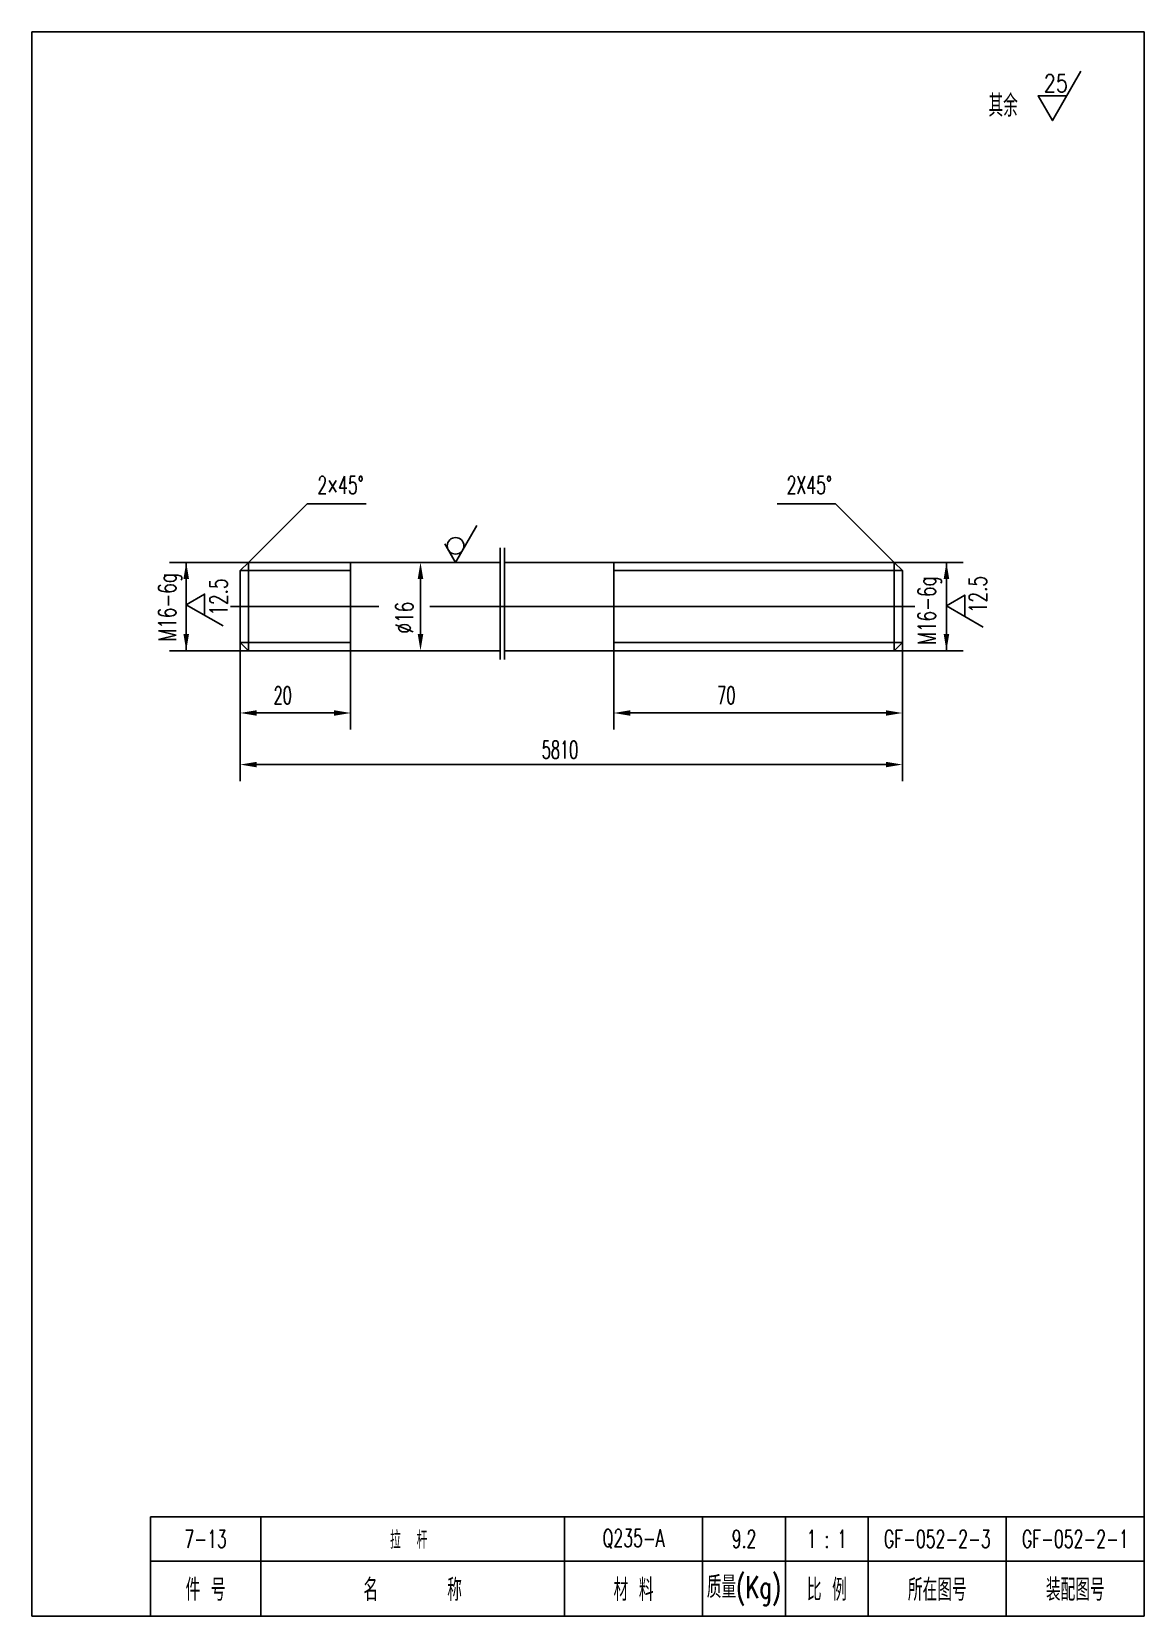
# Model space of a CAD drawing. Extents: x 31 to 232, y 326 to 613.
import ezdxf
from ezdxf.enums import TextEntityAlignment as Align

# ---------------------------------------------------------------- set-up
doc = ezdxf.new("R2010")
doc.units = 0
doc.header["$LTSCALE"] = 10
doc.header["$MEASUREMENT"] = 0
doc.linetypes.add('DASHDOT-M', pattern=[36, 30, -3, 0, -3])
doc.linetypes.add('DIVIDE-M', pattern=[39, 30, -3, 0, -3, 0, -3])
doc.layers.get('0').update_dxf_attribs({"linetype": 'CONTINUOUS'})
for name, color, linetype in [('CDR_DWG1', 4, 'CONTINUOUS'), ('CDR_DWG3', 1, 'DASHDOT-M'), ('CDR_DWG4', 3, 'DIVIDE-M')]:
    doc.layers.add(name, color=color, linetype=linetype)
doc.styles.add('HZ', font='romans', dxfattribs={"width": 0.7, "bigfont": 'hz'})

msp = doc.modelspace()

# ---------------------------------------------------------------- linework, layer by layer
for p, q in [((30.59, 612.79), (30.59, 325.79)), ((232.09, 325.79), (232.09, 612.79)), ((69.84, 516.67), (80.45, 527.28)), ((80.45, 527.28), (91.17, 527.28)), ((176.17, 527.28), (165.59, 527.28)), ((186.78, 516.67), (176.17, 527.28)), ((69.78, 516.67), (55.57, 516.67)), ((58.57, 500.67), (58.57, 516.67)), ((186.78, 516.67), (199.25, 516.67)), ((196.25, 500.67), (196.25, 516.67)), ((101, 503.67), (101, 513.67)), ((69.78, 500.67), (55.57, 500.67)), ((68.34, 502.17), (68.34, 486.39)), ((88.34, 500.67), (88.34, 486.39)), ((136, 500.67), (136, 486.39)), ((186.78, 500.67), (199.25, 500.67)), ((188.28, 502.17), (188.28, 486.39)), ((71.34, 489.39), (85.34, 489.39)), ((139, 489.39), (185.28, 489.39)), ((68.34, 486.39), (68.34, 477.05)), ((188.28, 486.39), (188.28, 477.05)), ((71.34, 480.05), (185.28, 480.05)), ((52.08, 335.79), (232.09, 335.79)), ((30.59, 325.79), (232.09, 325.79))]:
    msp.add_line(p, q)
for points in [[(220.59, 605.61), (215.44, 596.68), (212.86, 601.14), (218.01, 601.14)], [(111.2, 523.34), (107.35, 516.67), (105.43, 520.01)], [(65.24, 505.16), (58.57, 509.01), (61.9, 510.93), (61.9, 507.08)], [(202.92, 504.96), (196.25, 508.81), (199.58, 510.74), (199.58, 506.89)]]:
    msp.add_lwpolyline(points)
msp.add_circle((107.35, 519.67), 1.5)
for points in [[(58.07, 513.67), (59.07, 513.67), (58.57, 516.67)], [(100.5, 513.67), (101.5, 513.67), (101, 516.67)], [(195.75, 513.67), (196.75, 513.67), (196.25, 516.67)], [(58.07, 503.67), (59.07, 503.67), (58.57, 500.67)], [(100.5, 503.67), (101.5, 503.67), (101, 500.67)], [(195.75, 503.67), (196.75, 503.67), (196.25, 500.67)], [(71.34, 489.89), (71.34, 488.89), (68.34, 489.39)], [(85.34, 489.89), (85.34, 488.89), (88.34, 489.39)], [(139, 489.89), (139, 488.89), (136, 489.39)], [(185.28, 489.89), (185.28, 488.89), (188.28, 489.39)], [(71.34, 480.55), (71.34, 479.55), (68.34, 480.05)], [(185.28, 480.55), (185.28, 479.55), (188.28, 480.05)]]:
    msp.add_solid(points)
at = {"layer": 'CDR_DWG1'}
for p, q in [((30.59, 612.79), (232.09, 612.79)), ((68.34, 515.17), (69.84, 516.67)), ((69.84, 516.67), (115.43, 516.67)), ((69.84, 516.67), (69.84, 500.67)), ((88.34, 500.67), (88.34, 516.67)), ((116.2, 516.67), (186.78, 516.67)), ((136, 500.67), (136, 516.67)), ((186.78, 516.67), (186.78, 500.67)), ((188.28, 515.17), (186.78, 516.67)), ((68.34, 515.17), (68.34, 502.17)), ((68.34, 515.17), (88.34, 515.17)), ((188.28, 515.17), (136, 515.17)), ((188.28, 515.17), (188.28, 502.17)), ((68.34, 502.17), (69.84, 500.67)), ((68.34, 502.17), (88.34, 502.17)), ((69.84, 500.67), (115.43, 500.67)), ((116.2, 500.67), (186.78, 500.67)), ((188.28, 502.17), (136, 502.17)), ((186.78, 500.67), (188.28, 502.17)), ((52.08, 343.79), (232.09, 343.79)), ((52.08, 325.79), (52.08, 343.79)), ((72.08, 325.79), (72.08, 343.79)), ((127.08, 325.79), (127.08, 343.79)), ((152.09, 325.79), (152.09, 343.79)), ((167.09, 325.79), (167.09, 343.79)), ((182.09, 325.79), (182.09, 343.79)), ((207.09, 325.79), (207.09, 343.79))]:
    msp.add_line(p, q, dxfattribs=at)
at = {"layer": 'CDR_DWG3', "linetype": 'DASHDOT-M'}
for p, q in [((66.62, 508.67), (93.46, 508.67)), ((102.68, 508.67), (190.52, 508.67))]:
    msp.add_line(p, q, dxfattribs=at)
at = {"layer": 'CDR_DWG4', "linetype": 'DIVIDE-M'}
for p, q in [((115.43, 499.08), (115.43, 519.31)), ((116.2, 499.08), (116.2, 519.31))]:
    msp.add_line(p, q, dxfattribs=at)

# ---------------------------------------------------------------- texts
at = {"style": 'HZ'}
for s, height, width, p in [('25', 3.2, 0.8, (213.88, 601.85)), ('其余', 4, 0.7, (203.87, 597.39)), ('2×45%%d', 3.2, 0.65, (82.33, 529.07)), ('2X45%%d', 3.2, 0.65, (167.31, 529.07)), ('20', 3.2, 0.6, (74.4, 490.99)), ('70', 3.2, 0.6, (154.74, 490.99)), ('5810', 3.2, 0.6, (122.97, 481.14))]:
    msp.add_text(s, height=height, dxfattribs=dict(at, width=width)).set_placement(p)
at = {"style": 'HZ', "width": 0.7}
for s, p in [('M16-6g', (56.73, 502.34)), ('M16-6g', (194.3, 501.74)), ('12.5', (203.54, 507.48)), ('12.5', (66.02, 507.03)), ('%%C16', (99.7, 503.78))]:
    msp.add_text(s, height=3.2, rotation=90, dxfattribs=at).set_placement(p)
at = {"style": 'HZ'}
for s, height, width, p in [('拉  杆 ', 3.2, 0.65, (99.58, 339.79)), ('Q235-A', 3.2, 0.65, (139.59, 339.79)), ('7-13', 3.2, 0.65, (62.08, 339.79)), ('9.2', 3.2, 0.65, (159.59, 339.79)), ('1 : 1', 3.2, 0.65, (174.59, 339.79)), ('GF-052-2-3', 3.2, 0.65, (194.59, 339.79)), ('GF-052-2-1', 3.2, 0.65, (219.59, 339.79)), ('件 号', 4, 0.7, (62.08, 330.79)), ('名      称', 4, 0.7, (99.58, 330.79)), ('材 料', 4, 0.7, (139.59, 330.79)), ('质量(Kg)', 4, 0.7, (159.59, 330.79)), ('比 例', 4, 0.7, (174.59, 330.79)), ('所在图号', 4, 0.7, (194.59, 330.79)), ('装配图号', 4, 0.7, (219.59, 330.79))]:
    msp.add_text(s, height=height, dxfattribs=dict(at, width=width)).set_placement(p, align=Align.MIDDLE)

doc.saveas('drawing.dxf')
